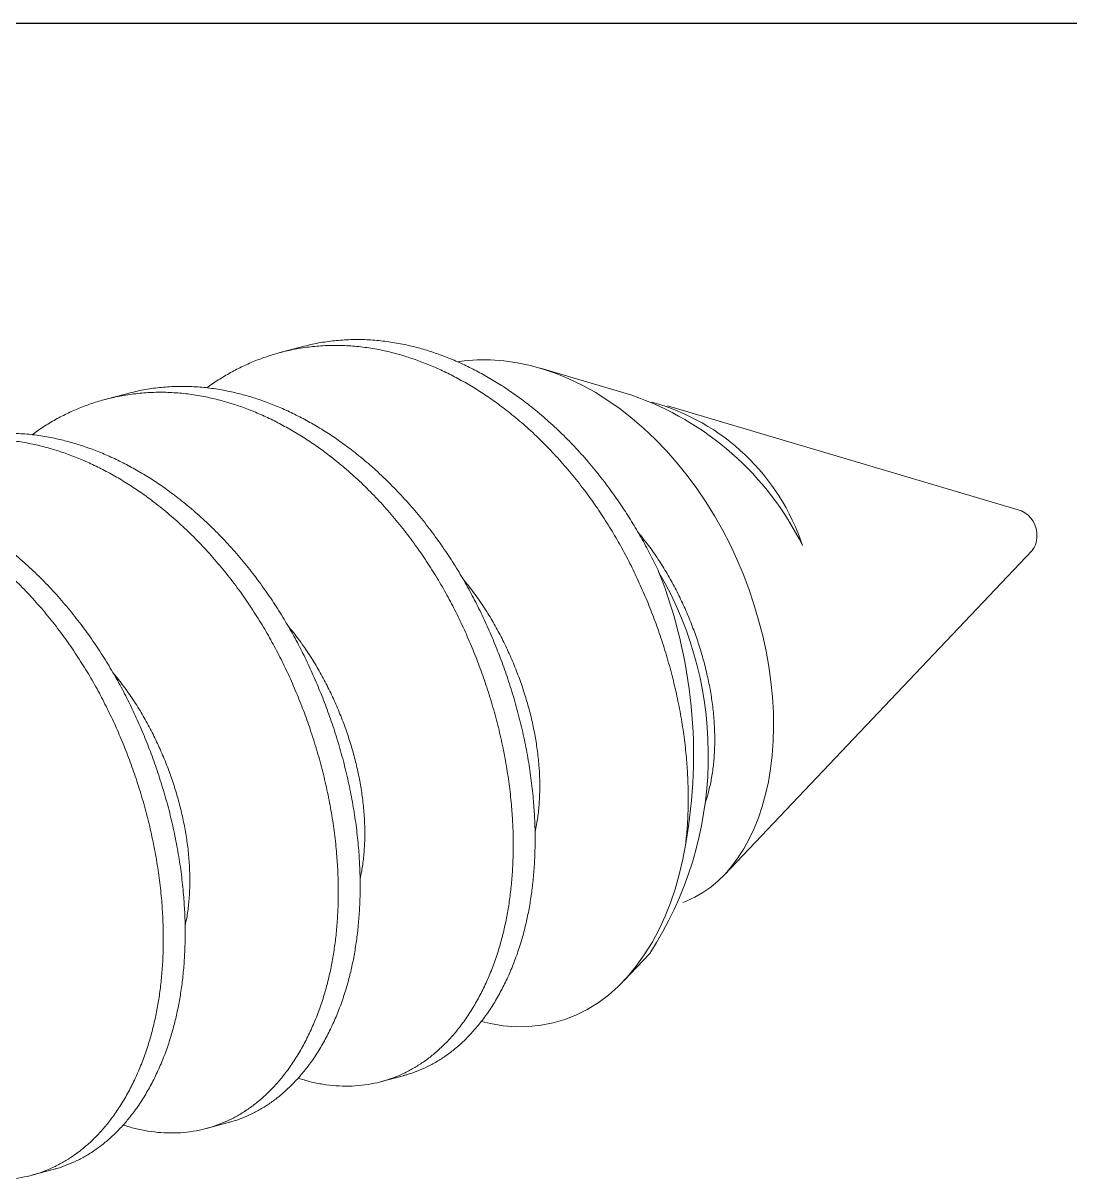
# Model space of a CAD drawing. Extents: x -23 to 190, y -172 to 85.
# Drawn here: x 40.4827 to 40.6076, y 37.2419 to 37.3799 of the extents above; entities that cross this region are included whole.
import ezdxf

# ---------------------------------------------------------------- set-up
doc = ezdxf.new("R2010")
doc.units = 0
doc.header["$MEASUREMENT"] = 0
doc.layers.get('0').update_dxf_attribs({"linetype": 'CONTINUOUS'})
doc.layers.add('DIM', color=7, linetype='CONTINUOUS')
doc.layers.add('FRAME', color=1, linetype='CONTINUOUS')

# ---------------------------------------------------------------- blocks, each defined once
blk = doc.blocks.new('FADFADF')
at = {"color": 7, "linetype": 'Continuous', "lineweight": 15}
for p, q in [((-42.99788630485543, 27.49604943920095), (-43.00310367259856, 27.49465164872091)), ((-42.91914939554813, 27.48448733864146), (-42.94088293811797, 27.49093320624364)), ((-43.03962524680047, 27.48486711536066), (-43.0448426145436, 27.48346932488062)), ((-42.82620618994869, 27.45692167161355), (-42.91058540477799, 27.48194737763541)), ((-42.89704829756262, 27.37008418621203), (-42.82366909801772, 27.44745176765367)), ((-42.92101104184066, 27.34481899415495), (-42.91485708533225, 27.35130743685132)), ((-42.97887991455688, 27.320746306777), (-42.97366254681374, 27.32214409725704)), ((-43.02061885650191, 27.30956398293671), (-43.01540148875878, 27.31096177341675)), ((-43.06235779844695, 27.29838165909642), (-43.05714043070383, 27.29977944957646))]:
    blk.add_line(p, q, dxfattribs=at)
at = {"color": 7, "linetype": 'Continuous', "lineweight": 15, "flags": 128}
for points in [[(-42.90698926121189, 27.3635071832941), (-42.90613942028487, 27.36379898439829), (-42.90412005861547, 27.36471473779952), (-42.90216981019717, 27.36583102098518), (-42.90029818771244, 27.36714245139458), (-42.89855620905576, 27.36860439657488), (-42.89689726008819, 27.37024503187406), (-42.89532910910705, 27.37205686167142), (-42.89381435102653, 27.37409655765131), (-42.89240364366487, 27.37630830800212), (-42.89110410229198, 27.37868136547924), (-42.88995539469498, 27.38112941780449), (-42.88892279201533, 27.38371183896231), (-42.88801534464368, 27.3864123725078), (-42.88721835607201, 27.38929967726963), (-42.88655771045882, 27.39229797379386), (-42.88603616647904, 27.3953940749524), (-42.88565038643055, 27.39863183856006), (-42.88540992115031, 27.40195611592378), (-42.88531579629499, 27.4053518813367), (-42.88537235266675, 27.40891119832516), (-42.8855837694755, 27.41252949956001), (-42.88594906931793, 27.41618949309118), (-42.88645656811734, 27.41981139775637), (-42.8871102413465, 27.42345662676983), (-42.88790719272022, 27.42710837901409), (-42.88887566655556, 27.43086437143905), (-42.88999188050543, 27.43460909577884), (-42.89125056527855, 27.43832418438315), (-42.8926050072712, 27.44189178032948), (-42.89408958361933, 27.44541382716094), (-42.89570240331163, 27.4488727361754), (-42.89749258133019, 27.45235053612677), (-42.89941362323017, 27.45574505923128), (-42.90145688836266, 27.45904136453536), (-42.90363055151597, 27.46224944767612), (-42.90591817111176, 27.46534379390781), (-42.90830946979174, 27.46831063924026), (-42.91087083841865, 27.47122063974401), (-42.91353004643872, 27.47398204399222), (-42.91627456050464, 27.4765818308319), (-42.91906201275981, 27.47898358724128), (-42.92191996234643, 27.48121620991446), (-42.92483531990002, 27.4832693635058), (-42.92788858923609, 27.4851891158228), (-42.9309882465254, 27.48690890613462), (-42.93411925390274, 27.48842020017682), (-42.93718109737044, 27.48968337054397), (-42.94025865542807, 27.4907433591422), (-42.94334130954005, 27.49159616635563), (-42.94651456339952, 27.49225604134002), (-42.94969035398709, 27.49269714469065), (-42.95285445585444, 27.49291765249872), (-42.95598949377099, 27.4929168347935), (-42.95909887380675, 27.49269659102627), (-42.96073196757872, 27.49246326471478)], [(-42.95502746018661, 27.33511354987149), (-42.95283751220847, 27.33457643257196), (-42.9498239019707, 27.33408505666339), (-42.94675468926441, 27.33384613268774), (-42.94372504008504, 27.33387729309998), (-42.94074960537299, 27.33417832682384), (-42.93791633868475, 27.33472977914854), (-42.93514755239043, 27.33553420241797), (-42.93245592945446, 27.33658789241619), (-42.92977366544046, 27.33793067321643), (-42.92718618504222, 27.3395315571964), (-42.92470609951299, 27.34138279317225), (-42.92240253137004, 27.34342065769408), (-42.92021176701397, 27.3456866016606), (-42.91814399004167, 27.34817024227524), (-42.91615003229921, 27.35094829063104), (-42.91429651411729, 27.35394415873021), (-42.91259265397309, 27.35714327314418), (-42.91119675371451, 27.36017981155146), (-42.9099336835927, 27.36336148197827), (-42.90881126253803, 27.36667302552251), (-42.90781236038132, 27.37018764811819), (-42.90696493589493, 27.3738246063569), (-42.9062721307374, 27.37757000895368)]]:
    blk.add_lwpolyline(points, dxfattribs=at)
at = {"color": 7, "linetype": 'Continuous', "lineweight": 15}
for centre, radius, start, end in [((-42.94215619401191, 27.4173084129793), 0.07099580910626878, 26.1977993392458, 71.09474758090377), ((-42.92811253300442, 27.43241683935933), 0.0522453621803864, 18.10321850625711, 74.7190061664803), ((-42.82878061773484, 27.45121098781025), 0.006264151014102596, 356.4148337492884, 65.73371865851138), ((-42.82746196743669, 27.45061302572245), 0.004937551114351975, 320.1896725457079, 2.394055804729843), ((-42.98769203640266, 27.39858822279855), 0.08681002937153699, 327.0136850133983, 30.18373944274867), ((-43.02395670452911, 27.39860594941933), 0.1195498628180302, 349.8654969887514, 21.40369882766694)]:
    blk.add_arc(centre, radius, start, end, dxfattribs=at)
for points, knots in [([(-42.99788036165769, 27.49602675050637), (-42.99717853988619, 27.49621475289308), (-42.99522919496685, 27.49673693888425), (-42.99197295201284, 27.49730482539927), (-42.98813617763717, 27.49771616688259), (-42.98429089774417, 27.49782950178723), (-42.98045992867568, 27.497664871858), (-42.97666006149535, 27.49722912803922), (-42.97307506460099, 27.49656452464359), (-42.96967725992822, 27.49571771094696), (-42.96643516783047, 27.49472369265617), (-42.96316650503326, 27.49352995134261), (-42.95988186003756, 27.49213513195438), (-42.95661305232537, 27.49054862604606), (-42.9533718691907, 27.48877586711134), (-42.95016989692527, 27.48682358585129), (-42.94699983022389, 27.48468540836587), (-42.94367465486611, 27.48221938463748), (-42.94022055013421, 27.47939280317523), (-42.93667112560343, 27.4761765983468), (-42.9332385366264, 27.47274608616624), (-42.92993994843123, 27.46912021231981), (-42.92679097329965, 27.46531971850905), (-42.92390129839131, 27.46149388719908), (-42.92126467393906, 27.45768107240924), (-42.91886984497915, 27.45391490805815), (-42.91663344895294, 27.45007710805715), (-42.91454657386909, 27.44619196842347), (-42.91328087268624, 27.4435479560917), (-42.91265192572552, 27.44223410449486)], [0, 0, 0, 0, 0.02310022011628972, 0.06416201170771621, 0.1049304858153869, 0.1453398685028319, 0.1853280233937171, 0.2248369509481921, 0.2638131899864962, 0.2971154665135757, 0.3308128900021344, 0.3648726488446742, 0.3992594480607446, 0.4339356764429825, 0.4682361071506124, 0.5027380292321648, 0.5374005738044259, 0.5721816699249721, 0.613680941852811, 0.6552137913058449, 0.6967063543898803, 0.7380852055397493, 0.7792781491856426, 0.8202149777825899, 0.8568804426692306, 0.8932350117308133, 0.929233917415812, 0.964835212949791, 0.9999999999999999, 0.9999999999999999, 0.9999999999999999, 0.9999999999999999]), ([(-43.02047667955328, 27.48624002384724), (-43.02005221833295, 27.48655741441507), (-43.01870385131193, 27.48756565487131), (-43.01632709694741, 27.48905909706838), (-43.01337658024234, 27.49071235476163), (-43.01035804827207, 27.49214550028115), (-43.00729122326544, 27.49337118794242), (-43.00416761180912, 27.49439084787467), (-43.00080000830348, 27.49525453127897), (-42.99719190934928, 27.49591329789106), (-42.99335312474261, 27.4963167190969), (-42.98950837652388, 27.49643214878949), (-42.98567726716928, 27.49626696613529), (-42.98187743695917, 27.49583136797856), (-42.97829243061871, 27.49516672736547), (-42.97489462810819, 27.49431992218805), (-42.9716525354546, 27.49332590170727), (-42.96838387280877, 27.49213216099009), (-42.96509922777187, 27.4907373414397), (-42.9618304200709, 27.48915083557522), (-42.95858923693293, 27.48737807662885), (-42.95538726466958, 27.48542579537187), (-42.9522171979632, 27.48328761788583), (-42.94889202262456, 27.48082159415681), (-42.94543791780779, 27.47799501269834), (-42.94188849360469, 27.47477880785505), (-42.93845590340877, 27.47134829572985), (-42.93515731974227, 27.46772242167771), (-42.93200832782733, 27.4639219286293), (-42.9290673863464, 27.46002813843704), (-42.92633764288163, 27.45607144293488), (-42.92381902765358, 27.45208015274976), (-42.92147539799343, 27.44801249077323), (-42.91930982356106, 27.44388851325857), (-42.91731633684946, 27.43969847459578), (-42.91546377237121, 27.43542778034641), (-42.91374192518607, 27.43105438982614), (-42.91213363764173, 27.42651021518815), (-42.91065940618799, 27.42180968903979), (-42.90934047202013, 27.41697109573986), (-42.90821007457627, 27.41208905388316), (-42.90727750687531, 27.40718811191906), (-42.90655021769386, 27.40229357373791), (-42.90605827030124, 27.39766390687901), (-42.90577074513378, 27.393314777334), (-42.90565522119337, 27.38925325662766), (-42.90569977985987, 27.38526622311444), (-42.90588875626008, 27.38135979610592), (-42.90614455937296, 27.37883109529758), (-42.9062721307374, 27.37757000895368)], [0, 0, 0, 0, 0.009304752932466815, 0.02955799350377582, 0.04984589242838471, 0.06977982569288863, 0.08969675408966359, 0.1095717847138463, 0.1293803451733947, 0.1528409996267039, 0.176134067136901, 0.1992219677656604, 0.2220691998946244, 0.2446426254869429, 0.2669116994977846, 0.2859389550516678, 0.3051919778203325, 0.3246520208919725, 0.3442989184796558, 0.3641111814202131, 0.3837087323609617, 0.4034214053973549, 0.4232258500931394, 0.4430980292155388, 0.46680863805722, 0.49053843141778, 0.5142452071615822, 0.5378870135922759, 0.5614226017713538, 0.5848118586182921, 0.6069662737404099, 0.6289202499481507, 0.6506436740111052, 0.6721084705367923, 0.6933059390059374, 0.7146247938867365, 0.7362161115915147, 0.7580529533090834, 0.7811610059191062, 0.8044708902258141, 0.8279448533238248, 0.8515434337259681, 0.8752258466906115, 0.8989504047618313, 0.9192653374207815, 0.939553796704513, 0.9597895203546613, 0.9799466640754615, 1, 1, 1, 1]), ([(-43.06221562149832, 27.47505770000696), (-43.06179116027799, 27.47537509057478), (-43.06044279325697, 27.47638333103102), (-43.05806603889246, 27.47787677322809), (-43.05511552218737, 27.47953003092134), (-43.05209699021711, 27.48096317644086), (-43.04903016521048, 27.48218886410213), (-43.04590655375416, 27.48320852403439), (-43.04253895024851, 27.48407220743869), (-43.03893085129432, 27.48473097405077), (-43.03509206668765, 27.48513439525661), (-43.03124731846891, 27.4852498249492), (-43.02741620911432, 27.485084642295), (-43.02361637890421, 27.48464904413827), (-43.02003137256375, 27.48398440352518), (-43.01663357005323, 27.48313759834777), (-43.01339147739964, 27.48214357786698), (-43.0101228147538, 27.4809498371498), (-43.00683816971691, 27.47955501759942), (-43.00356936201594, 27.47796851173493), (-43.00032817887797, 27.47619575278856), (-42.99712620661462, 27.47424347153158), (-42.99395613990824, 27.47210529404554), (-42.9906309645696, 27.46963927031652), (-42.98717685975284, 27.46681268885805), (-42.98362743554973, 27.46359648401476), (-42.98019484535381, 27.46016597188956), (-42.97689626168732, 27.45654009783742), (-42.97374726977237, 27.45273960478901), (-42.97080632829145, 27.44884581459675), (-42.96807658482668, 27.44488911909459), (-42.96555796959862, 27.44089782890948), (-42.96321433993845, 27.43683016693293), (-42.96104876550618, 27.43270618941833), (-42.95905527879422, 27.42851615075534), (-42.95720271431727, 27.42424545650672), (-42.95548086712721, 27.41987206598359), (-42.95387257960185, 27.41532789135662), (-42.95239834807288, 27.41062736516456), (-42.95107941419209, 27.40578877203138), (-42.94994901566626, 27.4009067295462), (-42.94901645203425, 27.39600578994562), (-42.94828914759031, 27.39111124289897), (-42.94779741123403, 27.38648308222747), (-42.94750981564822, 27.38213673836855), (-42.94739479294532, 27.37807979795045), (-42.94743654712136, 27.37409540833903), (-42.94763343928994, 27.37019789611756), (-42.94798063869906, 27.36642312400421), (-42.94847122315211, 27.36278140103246), (-42.94909749192331, 27.35928139280446), (-42.94985696474058, 27.35591054464982), (-42.95079882568871, 27.35247555594288), (-42.95194603710804, 27.34900879791606), (-42.95333316065981, 27.34552193206035), (-42.95487604908325, 27.34220369248744), (-42.95658829505822, 27.33904495191949), (-42.95846795699019, 27.33606427421505), (-42.9604112291827, 27.33341799252628), (-42.96238761851425, 27.33108802825032), (-42.96436942520454, 27.32905204265198), (-42.96645509590232, 27.32719719372256), (-42.96863781219875, 27.32553246851573), (-42.97089639923443, 27.32407426170722), (-42.97322084299748, 27.32282452005087), (-42.97560091870816, 27.32178349983112), (-42.97804161652449, 27.32094661361495), (-42.98069050437179, 27.32027555388702), (-42.98354824985255, 27.31981770443041), (-42.98661075988324, 27.31962262325777), (-42.98969926067852, 27.31970846461288), (-42.99279798369326, 27.32007476443809), (-42.99581090518311, 27.320666544263), (-42.99779588519671, 27.32126545324628), (-42.99874156217633, 27.32155078329217)], [0, 0, 0, 0, 0.006084459792258671, 0.01932823196046991, 0.0325946675307776, 0.04562964184226639, 0.05865349652116299, 0.07164995387800577, 0.08460294580948596, 0.09994407412931171, 0.1151756158728497, 0.130272997187855, 0.1452130032537916, 0.1599739648168632, 0.1745359082035632, 0.1869779979844418, 0.1995677189330384, 0.2122928122788148, 0.2251400914363071, 0.2380955044526882, 0.2509105154036695, 0.2638008057056699, 0.2767511063030206, 0.2897456990377638, 0.3052502747308822, 0.3207673953496532, 0.3362694645463503, 0.3517290497377003, 0.3671191778799645, 0.3824136186769318, 0.3969005856076928, 0.4112564837691716, 0.4254616218551115, 0.4394976411194023, 0.4533588522159558, 0.4672994389548714, 0.4814181915311196, 0.4956974944190957, 0.5108080532919169, 0.5260505916866232, 0.5414004226462896, 0.5568317419573303, 0.5723178801184274, 0.5878315773354462, 0.6011015853752468, 0.6143543372780322, 0.6275727142282598, 0.6407398692810229, 0.6538393564719973, 0.6666236936033297, 0.6793129030173631, 0.6918931726811434, 0.7043514496391351, 0.7190062186170091, 0.7335164846093523, 0.7481893529557185, 0.7630505625698615, 0.7780791985799593, 0.7932527277185475, 0.8063276038795592, 0.8194752197048433, 0.8326792808914855, 0.8459230530596977, 0.8591894886300075, 0.8722244629414974, 0.8852483176203951, 0.898244774977239, 0.911197766908721, 0.9265388952285486, 0.9417704369720881, 0.9568678182870949, 0.971807824353033, 0.986568785916106, 0.9999999999999999, 0.9999999999999999, 0.9999999999999999, 0.9999999999999999]), ([(-43.03961930360273, 27.48484442666608), (-43.03891748183123, 27.48503242905279), (-43.0369681369119, 27.48555461504396), (-43.03371189395787, 27.48612250155898), (-43.02987511958221, 27.4865338430423), (-43.02602983968922, 27.48664717794694), (-43.02219887062072, 27.48648254801771), (-43.01839900344039, 27.48604680419893), (-43.01481400654603, 27.4853822008033), (-43.01141620187326, 27.48453538710666), (-43.00817410977551, 27.48354136881588), (-43.00490544697831, 27.48234762750232), (-43.00162080198258, 27.48095280811409), (-42.99835199427048, 27.47936630220576), (-42.99511081113547, 27.47759354327107), (-42.99190883887132, 27.47564126201095), (-42.98873877216516, 27.47350308452575), (-42.98541359682645, 27.4710370607965), (-42.98195949200971, 27.4682104793381), (-42.97841006780659, 27.46499427449479), (-42.97497747761068, 27.4615637623696), (-42.97167889394418, 27.45793788831745), (-42.96852990202925, 27.45413739526905), (-42.96558896054832, 27.45024360507679), (-42.96285921708355, 27.44628690957462), (-42.96034060185549, 27.44229561938951), (-42.95799697219532, 27.43822795741297), (-42.95583139776305, 27.43410397989836), (-42.9538379110511, 27.42991394123537), (-42.95198534657414, 27.42564324698675), (-42.95026349938408, 27.42126985646362), (-42.94865521185872, 27.41672568183665), (-42.94718098032974, 27.41202515564459), (-42.94586204644896, 27.40718656251142), (-42.94473164792313, 27.40230452002624), (-42.94379908429112, 27.39740358042566), (-42.94307177984717, 27.392509033379), (-42.94258004349091, 27.38788087270751), (-42.9422924479051, 27.38353452884859), (-42.94217742520219, 27.37947758843048), (-42.94221917937822, 27.37549319881906), (-42.94241607154682, 27.37159568659759), (-42.94276327095594, 27.36782091448424), (-42.94325385540898, 27.36417919151251), (-42.94388012418017, 27.36067918328447), (-42.94463959699747, 27.35730833512994), (-42.94558145794549, 27.3538733464226), (-42.94672866936531, 27.35040658839755), (-42.94811579291519, 27.34691972253503), (-42.94965868134581, 27.34360148298781), (-42.95137092729348, 27.34044274232222), (-42.95325058932902, 27.33746206498825), (-42.95519386114861, 27.33481578196558), (-42.95717025169307, 27.33248582202816), (-42.9591520539758, 27.33044982066406), (-42.96123774124868, 27.32859503102347), (-42.96342039541234, 27.32693008356885), (-42.9656792134996, 27.32547270322752), (-42.96800280945224, 27.32421992896923), (-42.9703860326491, 27.32319016724859), (-42.97227713075842, 27.32250599727167), (-42.97339059048378, 27.32223453744385), (-42.97366849001149, 27.32216678595162)], [0, 0, 0, 0, 0.01044101804665414, 0.02900044756186073, 0.04742730114809873, 0.06569184978745318, 0.08376600859487117, 0.1016235624849888, 0.1192403476559088, 0.1342925709015526, 0.149523395759437, 0.1649179917827394, 0.1804604060703195, 0.196133638814692, 0.2116370155887439, 0.2272314640089007, 0.2428985118378828, 0.2586191435222948, 0.2773763088194353, 0.2961486507488655, 0.3149027837303451, 0.3336055203030125, 0.3522242289489221, 0.3707271767131344, 0.3882532566751353, 0.4056207719257005, 0.4228059002659066, 0.4397864316048588, 0.4565554830708726, 0.473420561804825, 0.490501182461839, 0.5077760340862263, 0.5260565247052299, 0.5444966818482861, 0.5630666396654109, 0.5817351806689947, 0.6004700405614185, 0.619238240919108, 0.6352920652367512, 0.6513250133807543, 0.6673163753066004, 0.6832457698741264, 0.6990933010424859, 0.7145595691644319, 0.7299107534328729, 0.7451301442912026, 0.760201950501438, 0.7779310344538221, 0.7954853012142249, 0.8132362814669853, 0.8312151137011144, 0.8493964954694062, 0.8677531664178282, 0.8835709235913178, 0.8994766799421744, 0.9154507229068801, 0.9314728075245897, 0.9475223099309414, 0.9632917945427076, 0.9790478268168735, 0.9947707142885865, 1, 1, 1, 1]), ([(-43.10395456344335, 27.46387537616667), (-43.10353010222303, 27.46419276673449), (-43.10218173520201, 27.46520100719074), (-43.09980498083749, 27.4666944493878), (-43.09685446413241, 27.46834770708105), (-43.09383593216214, 27.46978085260057), (-43.09076910715552, 27.47100654026184), (-43.08764549569919, 27.47202620019409), (-43.08427789219355, 27.4728898835984), (-43.08066979323937, 27.47354865021048), (-43.07683100863269, 27.47395207141632), (-43.07298626041396, 27.47406750110891), (-43.06915515105936, 27.47390231845471), (-43.06535532084925, 27.47346672029798), (-43.06177031450879, 27.47280207968489), (-43.05837251199826, 27.47195527450748), (-43.05513041934468, 27.47096125402669), (-43.05186175669884, 27.46976751330952), (-43.04857711166196, 27.46837269375913), (-43.04530830396098, 27.46678618789464), (-43.04206712082301, 27.46501342894828), (-43.03886514855965, 27.46306114769129), (-43.03569508185328, 27.46092297020525), (-43.03236990651463, 27.45845694647623), (-43.02891580169788, 27.45563036501776), (-43.02536637749476, 27.45241416017447), (-43.02193378729885, 27.44898364804927), (-43.01863520363235, 27.44535777399713), (-43.01548621171742, 27.44155728094872), (-43.01254527023649, 27.43766349075646), (-43.00981552677172, 27.4337067952543), (-43.00729691154366, 27.42971550506919), (-43.00495328188349, 27.42564784309264), (-43.00278770745122, 27.42152386557804), (-43.00079422073927, 27.41733382691505), (-42.99894165626231, 27.41306313266643), (-42.99721980907225, 27.4086897421433), (-42.99561152154689, 27.40414556751633), (-42.99413729001791, 27.39944504132427), (-42.99281835613713, 27.39460644819109), (-42.9916879576113, 27.38972440570591), (-42.99075539397928, 27.38482346610533), (-42.99002808953534, 27.37992891905868), (-42.98953635317907, 27.37530075838718), (-42.98924875759326, 27.37095441452827), (-42.98913373489035, 27.36689747411016), (-42.98917548906639, 27.36291308449874), (-42.98937238123498, 27.35901557227726), (-42.9897195806441, 27.35524080016392), (-42.99021016509715, 27.35159907719218), (-42.99083643386835, 27.34809906896417), (-42.99159590668562, 27.34472822080954), (-42.99253776763376, 27.3412932321026), (-42.99368497905308, 27.33782647407577), (-42.99507210260485, 27.33433960822006), (-42.9966149910283, 27.33102136864716), (-42.99832723700327, 27.3278626280792), (-43.00020689893523, 27.32488195037476), (-43.00215017112773, 27.32223566868599), (-43.00412656045928, 27.31990570441003), (-43.00610836714958, 27.31786971881169), (-43.00819403784736, 27.31601486988227), (-43.01037675414379, 27.31435014467544), (-43.01263534117947, 27.31289193786693), (-43.01495978494252, 27.31164219621058), (-43.01733986065319, 27.31060117599084), (-43.01978055846953, 27.30976428977466), (-43.02242944631683, 27.30909323004673), (-43.02528719179759, 27.30863538059013), (-43.02834970182828, 27.30844029941748), (-43.03143820262356, 27.3085261407726), (-43.03453692563831, 27.3088924405978), (-43.03754984712815, 27.30948422042271), (-43.03953482714175, 27.31008312940599), (-43.04048050412137, 27.31036845945189)], [0, 0, 0, 0, 0.006084459792259128, 0.01932823196047035, 0.03259466753077805, 0.04562964184226672, 0.05865349652116332, 0.07164995387800614, 0.08460294580948628, 0.09994407412931211, 0.1151756158728501, 0.1302729971878554, 0.1452130032537921, 0.1599739648168635, 0.1745359082035635, 0.186977997984442, 0.1995677189330387, 0.2122928122788151, 0.2251400914363074, 0.2380955044526885, 0.2509105154036697, 0.2638008057056703, 0.2767511063030207, 0.289745699037764, 0.3052502747308824, 0.3207673953496532, 0.3362694645463505, 0.3517290497377003, 0.3671191778799645, 0.3824136186769319, 0.3969005856076928, 0.4112564837691717, 0.4254616218551115, 0.4394976411194024, 0.4533588522159558, 0.4672994389548715, 0.4814181915311195, 0.4956974944190957, 0.5108080532919169, 0.5260505916866232, 0.5414004226462896, 0.5568317419573305, 0.5723178801184274, 0.5878315773354461, 0.6011015853752468, 0.6143543372780323, 0.6275727142282598, 0.6407398692810229, 0.6538393564719974, 0.6666236936033298, 0.6793129030173631, 0.6918931726811433, 0.7043514496391351, 0.719006218617009, 0.7335164846093523, 0.7481893529557186, 0.7630505625698615, 0.7780791985799592, 0.7932527277185474, 0.8063276038795589, 0.8194752197048432, 0.8326792808914854, 0.8459230530596976, 0.8591894886300074, 0.8722244629414974, 0.8852483176203951, 0.8982447749772388, 0.9111977669087209, 0.9265388952285484, 0.941770436972088, 0.9568678182870948, 0.9718078243530328, 0.9865687859161056, 1, 1, 1, 1]), ([(-43.08135824554777, 27.47366210282579), (-43.08065642377628, 27.47385010521251), (-43.07870707885694, 27.47437229120367), (-43.07545083590291, 27.47494017771869), (-43.07161406152725, 27.47535151920201), (-43.06776878163426, 27.47546485410665), (-43.06393781256575, 27.47530022417742), (-43.06013794538543, 27.47486448035864), (-43.05655294849107, 27.47419987696301), (-43.0531551438183, 27.47335306326638), (-43.04991305172054, 27.47235904497559), (-43.04664438892335, 27.47116530366203), (-43.04335974392762, 27.4697704842738), (-43.04009093621551, 27.46818397836547), (-43.0368497530805, 27.46641121943078), (-43.03364778081635, 27.46445893817067), (-43.03047771411019, 27.46232076068546), (-43.02715253877149, 27.45985473695621), (-43.02369843395475, 27.45702815549782), (-43.02014900975163, 27.4538119506545), (-43.01671641955572, 27.45038143852931), (-43.01341783588922, 27.44675556447717), (-43.01026884397429, 27.44295507142876), (-43.00732790249336, 27.4390612812365), (-43.00459815902859, 27.43510458573434), (-43.00207954380053, 27.43111329554922), (-42.99973591414036, 27.42704563357268), (-42.99757033970809, 27.42292165605807), (-42.99557685299614, 27.41873161739508), (-42.99372428851918, 27.41446092314646), (-42.99200244132912, 27.41008753262334), (-42.99039415380376, 27.40554335799636), (-42.98891992227478, 27.4008428318043), (-42.987600988394, 27.39600423867113), (-42.98647058986818, 27.39112219618595), (-42.98553802623616, 27.38622125658537), (-42.98481072179221, 27.38132670953872), (-42.98431898543594, 27.37669854886722), (-42.98403138985013, 27.3723522050083), (-42.98391636714722, 27.36829526459019), (-42.98395812132326, 27.36431087497878), (-42.98415501349185, 27.3604133627573), (-42.98450221290097, 27.35663859064395), (-42.98499279735402, 27.35299686767222), (-42.98561906612521, 27.34949685944419), (-42.98637853894251, 27.34612601128966), (-42.98732039989054, 27.34269102258231), (-42.98846761131036, 27.33922426455726), (-42.98985473486022, 27.33573739869474), (-42.99139762329084, 27.33241915914752), (-42.99310986923852, 27.32926041848194), (-42.99498953127406, 27.32627974114796), (-42.99693280309365, 27.32363345812529), (-42.99890919363811, 27.32130349818787), (-43.00089099592084, 27.31926749682377), (-43.00297668319372, 27.31741270718318), (-43.00515933735738, 27.31574775972857), (-43.00741815544463, 27.31429037938723), (-43.00974175139729, 27.31303760512894), (-43.01212497459413, 27.31200784340831), (-43.01401607270346, 27.31132367343138), (-43.01512953242882, 27.31105221360357), (-43.01540743195653, 27.31098446211133)], [0, 0, 0, 0, 0.0104410180466542, 0.02900044756186074, 0.04742730114809873, 0.06569184978745313, 0.08376600859487131, 0.1016235624849889, 0.1192403476559088, 0.1342925709015526, 0.1495233957594371, 0.1649179917827395, 0.1804604060703195, 0.196133638814692, 0.211637015588744, 0.2272314640089007, 0.242898511837883, 0.2586191435222949, 0.2773763088194353, 0.2961486507488656, 0.3149027837303453, 0.3336055203030127, 0.3522242289489223, 0.3707271767131345, 0.3882532566751355, 0.4056207719257006, 0.4228059002659068, 0.4397864316048589, 0.4565554830708728, 0.4734205618048251, 0.490501182461839, 0.5077760340862264, 0.5260565247052299, 0.5444966818482863, 0.563066639665411, 0.5817351806689948, 0.6004700405614185, 0.6192382409191081, 0.6352920652367513, 0.6513250133807543, 0.6673163753066004, 0.6832457698741263, 0.6990933010424859, 0.7145595691644318, 0.7299107534328729, 0.7451301442912026, 0.7602019505014381, 0.7779310344538222, 0.795485301214225, 0.8132362814669855, 0.8312151137011146, 0.8493964954694062, 0.8677531664178282, 0.8835709235913178, 0.8994766799421744, 0.9154507229068801, 0.9314728075245897, 0.9475223099309417, 0.9632917945427079, 0.9790478268168736, 0.9947707142885867, 1, 1, 1, 1]), ([(-43.14569350538839, 27.45269305232638), (-43.14526904416807, 27.4530104428942), (-43.14392067714705, 27.45401868335045), (-43.14154392278253, 27.45551212554751), (-43.13859340607745, 27.45716538324076), (-43.13557487410718, 27.45859852876028), (-43.13250804910057, 27.45982421642155), (-43.12938443764423, 27.46084387635381), (-43.1260168341386, 27.46170755975811), (-43.12240873518441, 27.46236632637019), (-43.11856995057773, 27.46276974757603), (-43.114725202359, 27.46288517726862), (-43.1108940930044, 27.46271999461442), (-43.10709426279428, 27.46228439645769), (-43.10350925645383, 27.4616197558446), (-43.10011145394331, 27.46077295066719), (-43.09686936128971, 27.4597789301864), (-43.09360069864388, 27.45858518946923), (-43.09031605360699, 27.45719036991884), (-43.08704724590602, 27.45560386405435), (-43.08380606276805, 27.45383110510799), (-43.08060409050469, 27.451878823851), (-43.07743402379832, 27.44974064636496), (-43.07410884845967, 27.44727462263594), (-43.07065474364292, 27.44444804117747), (-43.0671053194398, 27.44123183633418), (-43.06367272924389, 27.43780132420898), (-43.06037414557739, 27.43417545015684), (-43.05722515366245, 27.43037495710843), (-43.05428421218153, 27.42648116691617), (-43.05155446871676, 27.42252447141401), (-43.0490358534887, 27.4185331812289), (-43.04669222382852, 27.41446551925235), (-43.04452664939626, 27.41034154173775), (-43.04253316268431, 27.40615150307476), (-43.04068059820735, 27.40188080882614), (-43.03895875101729, 27.39750741830301), (-43.03735046349193, 27.39296324367604), (-43.03587623196295, 27.38826271748398), (-43.03455729808217, 27.3834241243508), (-43.03342689955635, 27.37854208186562), (-43.03249433592433, 27.37364114226504), (-43.03176703148038, 27.36874659521839), (-43.03127529512411, 27.3641184345469), (-43.0309876995383, 27.35977209068798), (-43.03087267683539, 27.35571515026987), (-43.03091443101143, 27.35173076065845), (-43.03111132318002, 27.34783324843698), (-43.03145852258914, 27.34405847632363), (-43.03194910704219, 27.34041675335189), (-43.03257537581339, 27.33691674512388), (-43.03333484863066, 27.33354589696925), (-43.03427670957879, 27.33011090826231), (-43.03542392099812, 27.32664415023548), (-43.03681104454989, 27.32315728437977), (-43.03835393297333, 27.31983904480687), (-43.04006617894831, 27.31668030423891), (-43.04194584088026, 27.31369962653447), (-43.04388911307277, 27.31105334484571), (-43.04586550240433, 27.30872338056975), (-43.04784730909462, 27.3066873949714), (-43.04993297979239, 27.30483254604198), (-43.05211569608883, 27.30316782083515), (-43.05437428312451, 27.30170961402664), (-43.05669872688756, 27.30045987237029), (-43.05907880259824, 27.29941885215054), (-43.06151950041458, 27.29858196593437), (-43.06416838826187, 27.29791090620645), (-43.06702613374263, 27.29745305674984), (-43.07008864377332, 27.29725797557719), (-43.0731771445686, 27.2973438169323), (-43.07627586758335, 27.29771011675751), (-43.07928878907319, 27.29830189658242), (-43.08127376908678, 27.2989008055657), (-43.0822194460664, 27.2991861356116)], [0, 0, 0, 0, 0.006084459792258719, 0.01932823196046985, 0.0325946675307776, 0.04562964184226634, 0.05865349652116285, 0.07164995387800573, 0.08460294580948582, 0.09994407412931172, 0.1151756158728497, 0.130272997187855, 0.1452130032537917, 0.1599739648168632, 0.1745359082035632, 0.1869779979844417, 0.1995677189330383, 0.2122928122788148, 0.2251400914363071, 0.2380955044526882, 0.2509105154036695, 0.26380080570567, 0.2767511063030206, 0.2897456990377638, 0.3052502747308822, 0.320767395349653, 0.3362694645463503, 0.3517290497377003, 0.3671191778799645, 0.3824136186769317, 0.3969005856076926, 0.4112564837691715, 0.4254616218551114, 0.4394976411194023, 0.4533588522159558, 0.4672994389548714, 0.4814181915311196, 0.4956974944190957, 0.5108080532919169, 0.5260505916866232, 0.5414004226462896, 0.5568317419573303, 0.5723178801184273, 0.5878315773354461, 0.6011015853752467, 0.6143543372780321, 0.6275727142282597, 0.6407398692810228, 0.6538393564719973, 0.6666236936033297, 0.6793129030173631, 0.6918931726811433, 0.7043514496391351, 0.7190062186170091, 0.7335164846093524, 0.7481893529557186, 0.7630505625698616, 0.7780791985799596, 0.7932527277185477, 0.8063276038795594, 0.8194752197048434, 0.8326792808914856, 0.8459230530596978, 0.8591894886300078, 0.8722244629414976, 0.8852483176203954, 0.8982447749772392, 0.9111977669087213, 0.9265388952285488, 0.9417704369720883, 0.9568678182870951, 0.9718078243530331, 0.986568785916106, 0.9999999999999999, 0.9999999999999999, 0.9999999999999999, 0.9999999999999999]), ([(-43.1230971874928, 27.4624797789855), (-43.12239536572132, 27.46266778137222), (-43.12044602080197, 27.46318996736338), (-43.11718977784795, 27.46375785387841), (-43.11335300347229, 27.46416919536173), (-43.10950772357929, 27.46428253026636), (-43.1056767545108, 27.46411790033714), (-43.10187688733047, 27.46368215651835), (-43.09829189043611, 27.46301755312273), (-43.09489408576334, 27.46217073942609), (-43.09165199366559, 27.46117672113531), (-43.08838333086839, 27.45998297982175), (-43.08509868587265, 27.45858816043351), (-43.08182987816055, 27.45700165452519), (-43.07858869502554, 27.45522889559049), (-43.07538672276139, 27.45327661433037), (-43.07221665605523, 27.45113843684518), (-43.06889148071653, 27.44867241311592), (-43.06543737589979, 27.44584583165753), (-43.06188795169668, 27.44262962681422), (-43.05845536150076, 27.43919911468902), (-43.05515677783426, 27.43557324063688), (-43.05200778591932, 27.43177274758847), (-43.04906684443839, 27.42787895739621), (-43.04633710097362, 27.42392226189405), (-43.04381848574558, 27.41993097170894), (-43.04147485608539, 27.41586330973239), (-43.03930928165313, 27.41173933221778), (-43.03731579494118, 27.40754929355479), (-43.03546323046422, 27.40327859930618), (-43.03374138327415, 27.39890520878305), (-43.0321330957488, 27.39436103415608), (-43.03065886421982, 27.38966050796402), (-43.02933993033904, 27.38482191483084), (-43.02820953181321, 27.37993987234566), (-43.0272769681812, 27.37503893274508), (-43.02654966373726, 27.37014438569842), (-43.02605792738098, 27.36551622502693), (-43.02577033179517, 27.36116988116801), (-43.02565530909226, 27.35711294074991), (-43.0256970632683, 27.35312855113849), (-43.02589395543689, 27.34923103891702), (-43.02624115484601, 27.34545626680367), (-43.02673173929906, 27.34181454383193), (-43.02735800807025, 27.3383145356039), (-43.02811748088754, 27.33494368744937), (-43.02905934183558, 27.33150869874202), (-43.0302065532554, 27.32804194071697), (-43.03159367680527, 27.32455507485445), (-43.03313656523589, 27.32123683530724), (-43.03484881118356, 27.31807809464165), (-43.03672847321909, 27.31509741730768), (-43.03867174503868, 27.312451134285), (-43.04064813558315, 27.31012117434758), (-43.04262993786588, 27.30808517298348), (-43.04471562513876, 27.3062303833429), (-43.04689827930242, 27.30456543588828), (-43.04915709738967, 27.30310805554694), (-43.05148069334233, 27.30185528128865), (-43.05386391653917, 27.30082551956801), (-43.0557550146485, 27.30014134959109), (-43.05686847437386, 27.29986988976328), (-43.05714637390157, 27.29980213827104)], [0, 0, 0, 0, 0.01044101804665398, 0.02900044756186058, 0.04742730114809859, 0.06569184978745304, 0.08376600859487111, 0.1016235624849887, 0.1192403476559087, 0.1342925709015525, 0.1495233957594369, 0.1649179917827393, 0.1804604060703194, 0.196133638814692, 0.2116370155887439, 0.2272314640089006, 0.2428985118378829, 0.2586191435222948, 0.2773763088194353, 0.2961486507488655, 0.3149027837303452, 0.3336055203030127, 0.3522242289489223, 0.3707271767131345, 0.3882532566751355, 0.4056207719257007, 0.4228059002659068, 0.439786431604859, 0.4565554830708729, 0.4734205618048252, 0.4905011824618392, 0.5077760340862265, 0.5260565247052301, 0.5444966818482864, 0.5630666396654112, 0.581735180668995, 0.6004700405614186, 0.6192382409191082, 0.6352920652367514, 0.6513250133807545, 0.6673163753066005, 0.6832457698741264, 0.699093301042486, 0.7145595691644319, 0.7299107534328729, 0.7451301442912027, 0.7602019505014381, 0.7779310344538222, 0.7954853012142249, 0.8132362814669853, 0.8312151137011146, 0.8493964954694064, 0.8677531664178283, 0.8835709235913181, 0.8994766799421746, 0.9154507229068803, 0.9314728075245899, 0.9475223099309416, 0.9632917945427077, 0.9790478268168736, 0.9947707142885867, 1, 1, 1, 1]), ([(-42.91763781805773, 27.45174697054443), (-42.91721930103652, 27.45125244648023), (-42.91593468654045, 27.44973453263361), (-42.9139557649977, 27.44703127764178), (-42.91172500989335, 27.44367992546363), (-42.90970628412488, 27.44024405004131), (-42.90788248798765, 27.43672348331288), (-42.90620791136944, 27.43311373299346), (-42.90471047614463, 27.42946875115016), (-42.90339368599539, 27.42581085308608), (-42.90226142088923, 27.42216856480729), (-42.90130071259304, 27.41849664641698), (-42.90052195631809, 27.414822007774), (-42.899921154496, 27.41109853498921), (-42.89951745526015, 27.40735777198957), (-42.89932782201392, 27.40363502180661), (-42.89935843731887, 27.40003219617773), (-42.8996061895821, 27.39657841961625), (-42.90005674966486, 27.39329073866947), (-42.9007092192331, 27.39027167691094), (-42.90123592597668, 27.38828316193124), (-42.90157206224656, 27.38736847495127), (-42.90159381359196, 27.38730928564558)], [0, 0, 0, 0, 0.02662882247823998, 0.08173567533869201, 0.1361205169730978, 0.1896517313794335, 0.2424012774602577, 0.2958005859400499, 0.3500712331280624, 0.4019236263456415, 0.4543165110744359, 0.5071225828563215, 0.5602079315638636, 0.6134340841264326, 0.6698815248919475, 0.7261610766824831, 0.7821079726685319, 0.8375635420628293, 0.8923779006888908, 0.9464122476228073, 0.9965323417452202, 0.9999999999999999, 0.9999999999999999, 0.9999999999999999, 0.9999999999999999]), ([(-42.95938445317694, 27.44057388072449), (-42.95896333714379, 27.44007631649287), (-42.95767609573848, 27.43855539296985), (-42.95569468138504, 27.43584898173549), (-42.95346395853232, 27.43249759430672), (-42.9514452243186, 27.4290617281163), (-42.94962143040308, 27.42554115895429), (-42.9479468531935, 27.42193140930132), (-42.94644941808995, 27.4182864272502), (-42.94513262804905, 27.41462852933842), (-42.94400036239106, 27.41098624064966), (-42.94303965621843, 27.40731432376464), (-42.94226089194749, 27.40363967947282), (-42.94166012068165, 27.39991622826955), (-42.9412563007539, 27.39617538002812), (-42.94106712113191, 27.39245295022867), (-42.94109606001176, 27.38884894058258), (-42.94134998406696, 27.38539952300367), (-42.94172156360204, 27.38253090895181), (-42.94208915881001, 27.38088045650851), (-42.94222571369008, 27.38026734368614)], [0, 0, 0, 0, 0.02896763429853755, 0.08854647020711869, 0.1473447028671396, 0.2052200354900819, 0.2622502665243233, 0.3199829889065234, 0.3786577601124763, 0.4347180333202468, 0.4913626595328656, 0.5484540033923434, 0.6058472878138932, 0.6633928024815656, 0.7244210165104882, 0.7852677171854089, 0.8457547666634126, 0.905710617844508, 0.9649732232828219, 0.9999999999999999, 0.9999999999999999, 0.9999999999999999, 0.9999999999999999]), ([(-43.00112339512198, 27.4293915568842), (-43.00070227908883, 27.42889399265258), (-42.99941503768353, 27.42737306912957), (-42.99743362333007, 27.4246666578952), (-42.99520290047737, 27.42131527046643), (-42.99318416626365, 27.41787940427601), (-42.99136037234812, 27.414358835114), (-42.98968579513854, 27.41074908546103), (-42.988188360035, 27.40710410340991), (-42.98687156999409, 27.40344620549813), (-42.98573930433609, 27.39980391680937), (-42.98477859816347, 27.39613199992435), (-42.98399983389253, 27.39245735563253), (-42.98339906262669, 27.38873390442927), (-42.98299524269893, 27.38499305618783), (-42.98280606307695, 27.38127062638838), (-42.9828350019568, 27.3776666167423), (-42.983088926012, 27.37421719916338), (-42.98346050554708, 27.37134858511152), (-42.98382810075505, 27.36969813266823), (-42.98396465563512, 27.36908501984585)], [0, 0, 0, 0, 0.02896763429853415, 0.08854647020711548, 0.1473447028671369, 0.2052200354900797, 0.2622502665243214, 0.3199829889065227, 0.3786577601124758, 0.4347180333202465, 0.4913626595328666, 0.5484540033923446, 0.605847287813895, 0.6633928024815682, 0.724421016510491, 0.785267717185412, 0.8457547666634163, 0.9057106178445122, 0.964973223282827, 1, 1, 1, 1]), ([(-43.04286233706701, 27.41820923304391), (-43.04244122103387, 27.4177116688123), (-43.04115397962856, 27.41619074528927), (-43.03917256527512, 27.41348433405491), (-43.03694184242241, 27.41013294662614), (-43.03492310820868, 27.40669708043572), (-43.03309931429315, 27.40317651127371), (-43.03142473708358, 27.39956676162074), (-43.02992730198004, 27.39592177956963), (-43.02861051193913, 27.39226388165784), (-43.02747824628113, 27.38862159296908), (-43.02651754010851, 27.38494967608406), (-43.02573877583757, 27.38127503179224), (-43.02513800457173, 27.37755158058897), (-43.02473418464398, 27.37381073234754), (-43.02454500502199, 27.37008830254809), (-43.02457394390184, 27.36648429290201), (-43.02482786795704, 27.36303487532309), (-43.02519944749211, 27.36016626127123), (-43.02556704270009, 27.35851580882793), (-43.02570359758015, 27.35790269600556)], [0, 0, 0, 0, 0.02896763429853037, 0.08854647020711305, 0.1473447028671348, 0.2052200354900779, 0.2622502665243208, 0.3199829889065223, 0.3786577601124764, 0.4347180333202477, 0.4913626595328677, 0.5484540033923471, 0.6058472878138973, 0.6633928024815716, 0.724421016510495, 0.7852677171854169, 0.845754766663422, 0.9057106178445185, 0.9649732232828335, 1, 1, 1, 1])]:
    blk.add_open_spline(points, degree=3, knots=knots, dxfattribs=at)

msp = doc.modelspace()

# ---------------------------------------------------------------- linework, layer by layer
at = {"layer": 'DIM'}
msp.add_line((34.20243310453978, 37.37987849299812), (40.75365922976456, 37.37987849299812), dxfattribs=at)

# ---------------------------------------------------------------- block references
at = {"layer": 'FRAME', "color": 7, "xscale": 0.5, "yscale": 0.5, "zscale": 0.5}
msp.add_blockref('FADFADF', (62.01488486046337, 23.59324344107559), dxfattribs=at)

doc.saveas('drawing.dxf')
